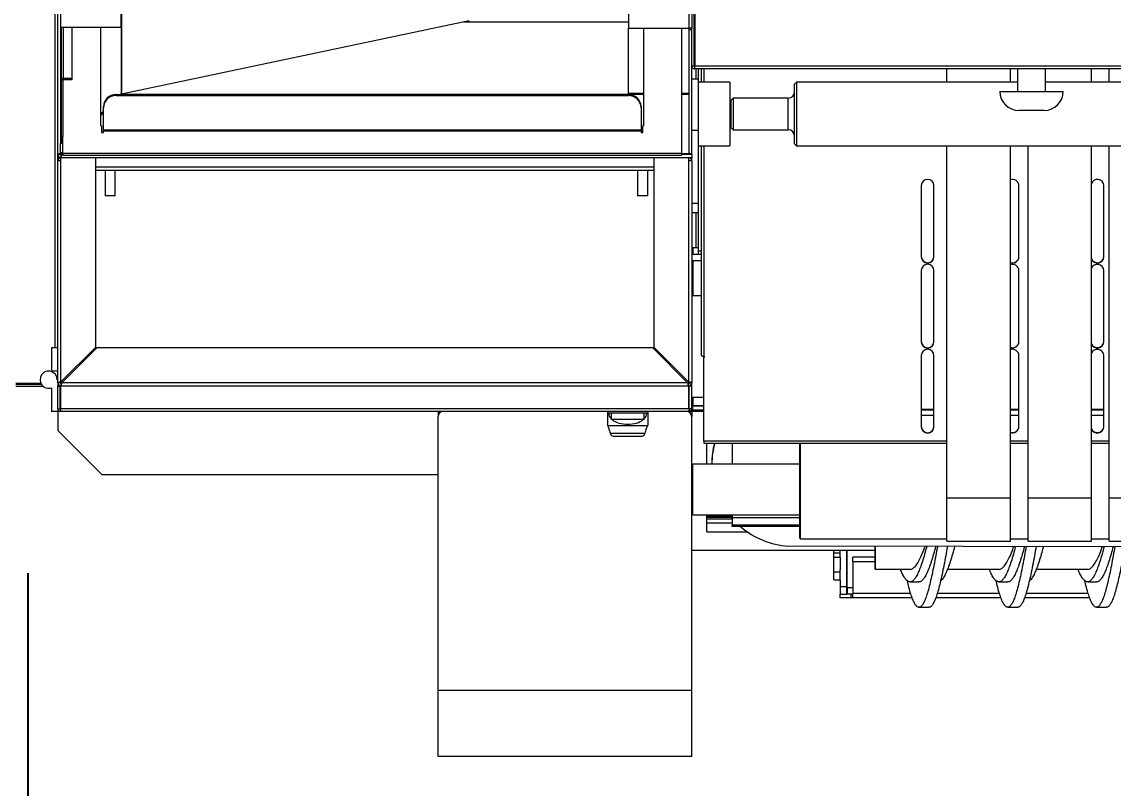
# Model space of a CAD drawing. Extents: x -2187 to 96136, y -11110 to 52208.
# Drawn here: x 39452 to 40312, y 24560 to 25164 of the extents above; entities that cross this region are included whole.
import ezdxf

# ---------------------------------------------------------------- set-up
doc = ezdxf.new("R2010")
doc.units = 0
doc.header["$LTSCALE"] = 1000
doc.header["$MEASUREMENT"] = 0
doc.styles.get("Standard").update_dxf_attribs({"font": 'gbenor.shx', "bigfont": 'gbcbig.shx'})
doc.dimstyles.new('ISO-25', dxfattribs={"dimscale": 70, "dimtxt": 2.5, "dimasz": 2.5, "dimexe": 1.25, "dimexo": 0.625, "dimtad": 1, "dimtxsty": 'Standard', "dimcen": 2.5, "dimadec": 0, "dimazin": 0, "dimtfac": 1, "dimtmove": 0, "dimatfit": 3, "dimfxl": 0, "dimarcsym": 0})

# ---------------------------------------------------------------- blocks, each defined once
blk = doc.blocks.new('*D135')
at = {"color": 0, "lineweight": -2}
for p, q in [((39456.18, 24729.07), (39456.18, 24007.23)), ((43956.18, 24729.07), (43956.18, 24007.23)), ((43781.18, 24094.73), (39631.18, 24094.73))]:
    blk.add_line(p, q, dxfattribs=at)
at = {"color": 0}
for points in [[(39631.18, 24123.9), (39631.18, 24065.56), (39456.18, 24094.73)], [(43781.18, 24123.9), (43781.18, 24065.56), (43956.18, 24094.73)]]:
    blk.add_solid(points, dxfattribs=at)
at = {"layer": 'Defpoints', "color": 0}
for p in [(39456.18, 24772.82), (43956.18, 24772.82), (39456.18, 24094.73)]:
    blk.add_point(p, dxfattribs=at)
at = {"color": 0, "insert": (41721.76, 24225.98), "char_height": 175, "attachment_point": 5}
blk.add_mtext('4500', dxfattribs=at)

msp = doc.modelspace()

# ---------------------------------------------------------------- linework, layer by layer
at = {"color": 7, "linetype": 'Continuous', "lineweight": 15}
for p, q in [((39479.896, 25059.04), (39479.896, 25914.04)), ((39529.896, 25159.54), (39529.896, 25865.833)), ((39929.896, 25866.04), (39929.896, 25158.54)), ((39977.696, 25866.04), (39977.696, 25158.54)), ((39979.896, 25866.04), (39979.896, 25158.54)), ((39530.201, 25473.203), (39530.201, 25106.54)), ((39981.896, 25129.04), (39981.896, 25184.04)), ((39982.25, 25184.04), (39982.25, 25129.04)), ((39804.4, 25164.54), (39530.201, 25106.54)), ((39799.97, 25163.603), (39929.896, 25163.603)), ((39482.896, 25159.54), (39529.896, 25159.54)), ((39482.896, 25067.58), (39482.896, 25159.54)), ((39490.896, 25159.54), (39490.896, 25118.863)), ((39513.896, 25081.629), (39513.896, 25159.54)), ((39529.896, 25159.54), (39529.896, 25107.247)), ((39929.896, 25158.54), (39977.696, 25158.54)), ((39929.896, 25107.04), (39929.896, 25158.54)), ((39941.896, 25158.54), (39941.896, 25081.629)), ((39971.896, 25158.54), (39971.896, 25059.722)), ((39979.896, 25158.54), (39977.696, 25158.54)), ((39977.896, 25158.54), (39977.896, 25157.54)), ((39977.896, 25059.54), (39977.896, 25157.54)), ((39977.896, 25157.54), (39979.896, 25157.54)), ((39979.896, 25157.54), (39979.896, 25158.54)), ((39979.896, 25059.54), (39979.896, 25157.54)), ((39979.896, 25129.04), (39981.896, 25129.04)), ((39982.25, 25129.04), (43423.543, 25129.04)), ((43423.396, 25126.54), (39982.396, 25126.54)), ((39984.896, 25126.54), (39984.896, 25118.494)), ((39987.434, 25126.54), (39987.434, 25115.994)), ((40181.189, 25115.994), (40181.189, 25126.54)), ((40231.189, 25115.994), (40231.189, 25126.54)), ((40236.896, 25126.54), (40236.896, 25108.814)), ((40258.896, 25108.814), (40258.896, 25126.54)), ((40295.189, 25115.994), (40295.189, 25126.54)), ((40309.189, 25115.994), (40309.189, 25126.54)), ((39483.896, 25117.986), (39482.896, 25117.986)), ((39483.896, 25117.986), (39483.896, 25073.188)), ((39490.896, 25118.863), (39484.096, 25118.863)), ((39484.096, 25117.899), (39484.096, 25118.863)), ((39490.896, 25117.899), (39484.096, 25117.899)), ((39490.896, 25118.863), (39490.896, 25117.899)), ((39984.896, 25118.494), (39979.896, 25118.494)), ((39984.896, 25118.494), (39984.896, 25078.214)), ((40009.896, 25115.994), (39984.896, 25115.994)), ((40009.896, 25115.994), (40009.896, 25115.072)), ((40009.896, 25115.072), (40009.896, 25065.994)), ((40062.496, 25115.994), (40060.996, 25114.494)), ((40060.996, 25067.494), (40060.996, 25114.494)), ((40236.896, 25115.994), (40062.496, 25115.994)), ((40062.496, 25115.994), (40062.496, 25065.994)), ((40222.896, 25108.814), (40272.896, 25108.814)), ((43146.896, 25115.994), (40258.896, 25115.994)), ((39525.896, 25106.364), (39525.896, 25105.527)), ((39525.896, 25106.364), (39929.896, 25106.364)), ((39525.896, 25105.527), (39929.896, 25105.527)), ((39529.013, 25106.364), (39529.896, 25107.247)), ((39529.896, 25106.54), (39529.896, 25107.247)), ((39530.603, 25106.54), (39529.896, 25106.54)), ((39530.603, 25106.54), (39530.427, 25106.364)), ((39530.603, 25106.54), (39941.896, 25106.54)), ((39941.896, 25107.04), (39929.896, 25107.04)), ((39929.896, 25107.04), (39929.896, 25106.54)), ((39929.896, 25105.527), (39929.896, 25106.364)), ((39977.696, 25107.04), (39971.896, 25107.04)), ((39971.896, 25106.54), (39977.896, 25106.54)), ((39977.696, 25107.04), (39977.896, 25107.04)), ((40010.996, 25101.994), (40009.896, 25101.994)), ((40012.496, 25103.494), (40010.996, 25101.994)), ((40010.996, 25079.994), (40010.996, 25101.994)), ((40055.996, 25103.494), (40012.496, 25103.494)), ((40012.496, 25103.494), (40012.496, 25078.494)), ((39513.896, 25091.247), (39515.896, 25093.247)), ((39515.896, 25091.833), (39513.896, 25089.833)), ((39515.896, 25095.924), (39515.896, 25096.761)), ((39515.896, 25078.11), (39515.896, 25095.924)), ((39939.896, 25096.761), (39939.896, 25095.924)), ((39939.896, 25095.924), (39939.896, 25078.11)), ((40257.896, 25093.814), (40237.896, 25093.814)), ((39514.396, 25081.629), (39513.896, 25081.629)), ((39514.396, 25081.629), (39514.396, 25076.415)), ((39514.396, 25076.415), (39515.896, 25076.415)), ((39939.896, 25078.11), (39515.896, 25078.11)), ((39515.896, 25078.11), (39515.896, 25077.73)), ((39515.896, 25076.415), (39515.896, 25077.73)), ((39515.896, 25077.73), (39939.896, 25077.73)), ((39939.896, 25077.73), (39939.896, 25078.11)), ((39939.896, 25077.73), (39939.896, 25076.415)), ((39939.896, 25076.415), (39941.396, 25076.415)), ((39941.396, 25076.415), (39941.396, 25081.629)), ((39941.896, 25081.629), (39941.396, 25081.629)), ((39979.896, 25078.214), (39984.896, 25078.214)), ((39984.896, 25078.214), (39984.896, 25020.651)), ((40009.896, 25079.994), (40010.996, 25079.994)), ((40010.996, 25079.994), (40012.496, 25078.494)), ((40012.496, 25078.494), (40055.996, 25078.494)), ((39481.896, 25067.737), (39481.896, 25060.745)), ((39483.896, 25059.722), (39483.896, 25073.188)), ((39984.896, 25065.994), (40009.896, 25065.994)), ((39987.434, 25065.994), (39987.434, 24900.478)), ((40060.996, 25067.494), (40062.496, 25065.994)), ((40062.496, 25065.994), (43349.496, 25065.994)), ((40181.189, 24788.058), (40181.189, 25065.994)), ((40231.189, 24788.058), (40231.189, 25065.994)), ((40245.189, 24788.058), (40245.189, 25065.994)), ((40295.189, 24788.058), (40295.189, 25065.994)), ((40309.189, 24788.058), (40309.189, 25065.994)), ((39481.896, 25059.04), (39479.896, 25059.04)), ((39479.896, 25054.04), (39479.896, 25059.04)), ((39481.896, 25060.745), (39483.896, 25060.745)), ((39482.571, 25059.922), (39482.396, 25059.747)), ((39482.396, 25058.54), (39482.396, 25056.54)), ((39482.396, 25054.04), (39482.396, 25056.54)), ((39509.896, 25056.54), (39482.396, 25056.54)), ((39483.103, 25059.04), (39483.603, 25059.54)), ((39483.657, 25059.594), (39483.603, 25059.54)), ((39483.896, 25059.54), (39483.603, 25059.54)), ((39971.896, 25059.722), (39483.896, 25059.722)), ((39483.896, 25059.722), (39483.896, 25058.276)), ((39971.896, 25058.276), (39483.896, 25058.276)), ((39509.896, 24907.247), (39509.896, 25056.54)), ((39949.896, 25056.54), (39509.896, 25056.54)), ((39977.396, 25056.54), (39949.896, 25056.54)), ((39949.896, 25056.54), (39949.896, 24907.247)), ((39971.896, 25059.722), (39971.896, 25058.276)), ((39979.896, 25059.54), (39971.896, 25059.54)), ((39977.396, 25056.54), (39977.396, 25054.04)), ((39979.896, 25056.54), (39977.396, 25056.54)), ((39979.896, 25059.04), (39979.896, 25059.54)), ((39979.896, 25059.04), (39979.896, 25056.54)), ((39979.896, 25054.04), (39979.896, 25056.54)), ((39479.896, 24879.04), (39479.896, 25054.04)), ((39482.396, 25054.04), (39479.896, 25054.04)), ((39482.396, 24879.747), (39482.396, 25054.04)), ((39977.396, 25054.04), (39977.396, 24879.747)), ((39979.896, 25054.04), (39977.396, 25054.04)), ((39979.896, 25054.04), (39979.896, 24879.04)), ((39949.896, 25046.54), (39509.896, 25046.54)), ((39517.146, 25046.54), (39517.146, 25026.54)), ((39525.146, 25026.54), (39525.146, 25046.54)), ((39937.146, 25046.54), (39937.146, 25026.54)), ((39945.146, 25026.54), (39945.146, 25046.54)), ((40160.934, 25034.503), (40160.934, 24978.369)), ((40170.934, 24978.369), (40170.934, 25034.503)), ((40237.934, 24978.369), (40237.934, 25034.503)), ((40304.934, 24978.369), (40304.934, 25034.503)), ((39525.146, 25026.54), (39517.146, 25026.54)), ((39945.146, 25026.54), (39937.146, 25026.54)), ((39979.896, 25020.651), (39984.896, 25020.651)), ((39984.896, 25020.651), (39984.896, 25013.425)), ((39979.896, 25013.425), (39984.896, 25013.425)), ((39984.896, 25013.425), (39984.896, 24983.04)), ((39983.196, 24985.54), (39979.896, 24985.54)), ((39979.896, 24980.54), (39987.434, 24980.54)), ((39980.896, 24985.54), (39980.896, 24980.54)), ((39984.896, 24985.54), (39983.196, 24985.54)), ((39984.896, 24983.04), (39984.896, 24980.54)), ((39979.896, 24975.54), (39987.434, 24975.54)), ((39980.896, 24975.54), (39980.896, 24947.54)), ((40160.934, 24967.536), (40160.934, 24911.402)), ((40170.934, 24911.402), (40170.934, 24967.536)), ((40237.934, 24911.402), (40237.934, 24967.536)), ((40304.934, 24911.402), (40304.934, 24967.536)), ((39987.434, 24947.54), (39979.896, 24947.54)), ((39474.896, 24906.54), (39474.896, 24888.54)), ((39479.896, 24906.54), (39474.896, 24906.54)), ((39509.896, 24907.247), (39482.396, 24879.747)), ((39483.103, 24879.04), (39510.603, 24906.54)), ((39949.189, 24906.54), (39510.603, 24906.54)), ((39949.189, 24906.54), (39976.689, 24879.04)), ((39977.396, 24879.747), (39949.896, 24907.247)), ((39990.084, 24900.148), (39989.334, 24900.148)), ((39989.434, 24899.669), (39989.434, 24899.409)), ((39990.084, 24899.669), (39989.434, 24899.669)), ((39989.434, 24899.409), (39990.084, 24899.409)), ((39989.434, 24833.011), (39989.434, 24899.409)), ((39990.084, 24899.409), (39990.084, 24900.148)), ((40160.934, 24900.569), (40160.934, 24844.435)), ((40170.934, 24844.435), (40170.934, 24900.569)), ((40237.934, 24844.435), (40237.934, 24900.569)), ((40304.934, 24844.435), (40304.934, 24900.569)), ((39474.896, 24888.54), (39474.896, 24887.904)), ((39474.896, 24888.54), (39479.896, 24888.54)), ((39466.6, 24878.54), (39446.896, 24878.54)), ((39446.896, 24878.04), (39466.875, 24878.04)), ((39446.896, 24876.54), (39468.112, 24876.54)), ((39479.896, 24881.54), (39479.396, 24881.54)), ((39479.896, 24879.04), (39479.896, 24876.54)), ((39481.896, 24879.04), (39479.896, 24879.04)), ((39479.896, 24858.64), (39479.896, 24876.54)), ((39479.896, 24876.54), (39481.896, 24876.54)), ((39481.896, 24858.64), (39481.896, 24876.54)), ((39977.543, 24876.54), (39482.25, 24876.54)), ((39482.25, 24858.64), (39482.25, 24876.54)), ((39482.396, 24878.54), (39482.396, 24876.54)), ((39976.689, 24879.04), (39483.103, 24879.04)), ((39977.396, 24878.54), (39977.396, 24876.54)), ((39977.543, 24858.64), (39977.543, 24876.54)), ((39977.896, 24879.04), (39979.896, 24879.04)), ((39977.896, 24858.64), (39977.896, 24876.54)), ((39979.896, 24876.54), (39977.896, 24876.54)), ((39979.896, 24876.54), (39979.896, 24879.04)), ((39979.896, 24858.64), (39979.896, 24876.54)), ((39474.896, 24875.176), (39474.896, 24856.54)), ((39989.434, 24867.54), (39979.896, 24867.54)), ((39980.896, 24867.54), (39980.896, 24861.04)), ((39479.896, 24858.64), (39479.896, 24856.54)), ((39479.896, 24858.64), (39481.896, 24858.64)), ((39481.996, 24858.54), (39481.996, 24856.54)), ((39977.543, 24858.64), (39482.25, 24858.64)), ((39977.796, 24858.54), (39977.796, 24856.54)), ((39979.896, 24858.64), (39977.896, 24858.64)), ((39979.896, 24858.64), (39979.896, 24856.54)), ((39980.896, 24861.04), (39980.896, 24860.54)), ((39980.896, 24857.54), (39980.896, 24860.54)), ((39989.434, 24860.54), (39980.896, 24860.54)), ((39479.896, 24856.54), (39474.896, 24856.54)), ((39479.896, 24856.54), (39479.896, 24841.54)), ((39481.996, 24856.54), (39479.896, 24856.54)), ((39977.796, 24856.54), (39481.996, 24856.54)), ((39779.896, 24856.54), (39779.896, 24852.54)), ((39779.896, 24636.54), (39779.896, 24852.54)), ((39913.396, 24856.54), (39913.396, 24855.04)), ((39945.396, 24855.04), (39913.396, 24855.04)), ((39913.396, 24855.04), (39913.396, 24845.656)), ((39916.396, 24855.04), (39916.396, 24850.04)), ((39942.396, 24850.04), (39916.396, 24850.04)), ((39942.396, 24850.04), (39942.396, 24855.04)), ((39945.396, 24856.54), (39945.396, 24855.04)), ((39945.396, 24855.04), (39945.396, 24845.656)), ((39979.896, 24856.54), (39977.796, 24856.54)), ((39989.434, 24856.54), (39979.896, 24856.54)), ((39979.896, 24856.54), (39979.896, 24852.54)), ((39979.896, 24636.54), (39979.896, 24852.54)), ((39989.434, 24857.54), (39980.896, 24857.54)), ((40170.934, 24857.54), (40160.934, 24857.54)), ((40237.934, 24857.54), (40231.189, 24857.54)), ((40304.934, 24857.54), (40295.189, 24857.54)), ((39514.896, 24806.54), (39479.896, 24841.54)), ((39913.633, 24845.54), (39913.596, 24845.54)), ((39913.633, 24845.54), (39945.159, 24845.54)), ((39945.196, 24845.54), (39945.159, 24845.54)), ((39915.675, 24839.364), (39943.118, 24839.364)), ((39918.707, 24836.941), (39940.086, 24836.941)), ((39989.434, 24833.011), (39989.434, 24831.441)), ((39989.434, 24831.441), (40181.189, 24831.441)), ((39991.896, 24815.04), (39991.896, 24831.441)), ((40011.896, 24831.441), (40011.896, 24815.04)), ((40065.196, 24777.441), (40065.196, 24831.441)), ((40065.696, 24777.213), (40065.696, 24831.441)), ((40231.189, 24831.441), (40245.189, 24831.441)), ((40295.189, 24831.441), (40309.189, 24831.441)), ((39980.196, 24807.54), (39979.896, 24807.54)), ((39980.696, 24815.04), (39980.196, 24814.54)), ((39980.196, 24786.126), (39980.196, 24814.54)), ((40065.196, 24815.04), (39980.696, 24815.04)), ((39980.696, 24785.898), (39980.696, 24815.04)), ((39995.749, 24815.341), (39995.749, 24815.04)), ((39779.896, 24806.54), (39514.896, 24806.54)), ((39979.896, 24782.54), (39980.196, 24782.54)), ((39980.196, 24775.54), (39980.196, 24786.126)), ((39980.696, 24775.04), (39980.696, 24785.898)), ((40231.189, 24788.058), (40181.189, 24788.058)), ((40181.189, 24754.177), (40181.189, 24788.058)), ((40231.189, 24754.177), (40231.189, 24788.058)), ((40295.189, 24788.058), (40245.189, 24788.058)), ((40245.189, 24754.177), (40245.189, 24788.058)), ((40295.189, 24754.177), (40295.189, 24788.058)), ((40359.189, 24788.058), (40309.189, 24788.058)), ((40309.189, 24754.177), (40309.189, 24788.058)), ((39980.196, 24775.54), (39980.696, 24775.04)), ((39980.696, 24775.04), (40065.196, 24775.04)), ((39991.896, 24774.017), (39991.896, 24775.04)), ((39991.896, 24773.114), (39991.896, 24774.017)), ((39991.896, 24771.806), (39991.896, 24773.114)), ((40011.896, 24775.04), (40011.896, 24772.687)), ((40011.896, 24772.687), (40011.896, 24766.75)), ((40065.196, 24756.54), (40065.196, 24777.441)), ((40065.696, 24756.04), (40065.696, 24777.213)), ((39991.896, 24768.643), (39991.896, 24771.806)), ((39991.896, 24761.513), (39991.896, 24768.643)), ((40065.196, 24766.75), (40011.896, 24766.75)), ((40011.896, 24765.69), (40011.896, 24766.75)), ((40065.196, 24765.69), (40011.896, 24765.69)), ((39991.896, 24761.513), (40023.839, 24761.513)), ((40065.196, 24756.54), (40065.696, 24756.04)), ((40065.696, 24756.04), (40181.189, 24756.04)), ((40231.189, 24756.04), (40245.189, 24756.04)), ((40295.189, 24756.04), (40309.189, 24756.04)), ((39979.896, 24747.04), (40124.196, 24747.04)), ((41628.333, 24747.604), (40056.21, 24750.278)), ((40091.896, 24744.948), (40091.896, 24747.04)), ((40096.896, 24744.948), (40096.896, 24747.04)), ((40101.896, 24747.04), (40101.896, 24718.435)), ((40124.196, 24750.162), (40124.196, 24732.54)), ((40124.696, 24750.162), (40124.696, 24732.04)), ((40181.189, 24754.177), (40231.189, 24754.177)), ((40245.189, 24754.177), (40295.189, 24754.177)), ((40309.189, 24754.177), (40359.189, 24754.177)), ((40091.896, 24744.948), (40096.896, 24744.948)), ((40091.896, 24741.604), (40091.896, 24744.948)), ((40091.896, 24741.604), (40096.896, 24741.604)), ((40091.896, 24730.061), (40091.896, 24741.604)), ((40096.896, 24741.604), (40096.896, 24744.948)), ((40096.896, 24741.604), (40096.896, 24731.512)), ((40124.196, 24741.543), (40106.896, 24741.543)), ((40106.896, 24738.043), (40106.896, 24741.543)), ((40106.896, 24738.043), (40106.896, 24713.043)), ((40091.896, 24730.061), (40096.896, 24730.061)), ((40091.896, 24723.889), (40091.896, 24730.061)), ((40096.896, 24730.061), (40096.896, 24731.512)), ((40096.896, 24723.889), (40096.896, 24730.061)), ((40124.196, 24732.54), (40124.696, 24732.04)), ((40124.696, 24732.04), (40152.064, 24732.04)), ((40181.577, 24732.04), (40222.064, 24732.04)), ((40251.577, 24732.04), (40292.064, 24732.04)), ((40091.896, 24723.889), (40096.896, 24723.889)), ((40096.896, 24723.889), (40096.896, 24718.435)), ((40152.064, 24722.116), (40159.121, 24722.116)), ((40222.064, 24722.116), (40229.121, 24722.116)), ((40292.064, 24722.116), (40299.121, 24722.116)), ((40096.896, 24718.435), (40101.896, 24718.435)), ((40096.896, 24718.435), (40096.896, 24712.54)), ((40096.896, 24709.543), (40096.896, 24712.54)), ((40096.896, 24712.54), (40101.896, 24712.54)), ((40101.896, 24718.435), (40101.896, 24712.54)), ((40101.896, 24712.563), (40102.226, 24712.543)), ((40105.396, 24712.543), (40101.896, 24712.543)), ((40106.896, 24717.54), (40102.396, 24717.54)), ((40105.396, 24712.543), (40105.396, 24709.543)), ((40106.896, 24712.543), (40105.396, 24712.543)), ((40106.896, 24712.54), (40105.396, 24712.54)), ((40106.896, 24709.543), (40106.896, 24713.043)), ((40105.396, 24709.543), (40096.896, 24709.543)), ((40106.896, 24709.543), (40105.396, 24709.543)), ((40153.774, 24709.543), (40106.896, 24709.543)), ((40223.774, 24709.543), (40172.342, 24709.543)), ((40293.774, 24709.543), (40242.342, 24709.543)), ((40159.121, 24702.116), (40167.006, 24702.116)), ((40229.121, 24702.116), (40237.006, 24702.116)), ((40299.121, 24702.116), (40307.006, 24702.116)), ((39979.896, 24636.54), (39779.896, 24636.54)), ((39779.896, 24584.54), (39779.896, 24636.54)), ((39979.896, 24584.54), (39979.896, 24636.54)), ((39979.896, 24584.54), (39779.896, 24584.54))]:
    msp.add_line(p, q, dxfattribs=at)
at = {"color": 8, "linetype": 'Continuous', "lineweight": 15}
for p, q in [((39482.396, 25067.58), (39482.396, 25913.333)), ((39477.896, 24906.54), (39477.896, 25894.54)), ((39484.096, 25159.54), (39484.096, 25118.863)), ((39977.696, 25158.54), (39977.696, 25107.04)), ((39983.196, 25126.54), (39983.196, 25118.494)), ((39989.334, 25126.54), (39989.334, 25115.994)), ((40055.996, 25078.494), (40055.996, 25103.494)), ((39989.334, 25065.994), (39989.334, 24900.148)), ((39482.396, 25059.747), (39482.396, 25060.022)), ((39483.896, 25059.04), (39483.103, 25059.04)), ((39979.896, 25059.04), (39971.896, 25059.04)), ((39949.896, 25048.94), (39509.896, 25048.94)), ((39983.196, 25013.425), (39983.196, 24985.54)), ((39984.896, 24983.04), (39987.434, 24983.04)), ((39989.434, 24861.04), (39980.896, 24861.04)), ((39983.096, 24857.54), (39983.096, 24856.54)), ((40170.934, 24858.04), (40160.934, 24858.04)), ((40170.934, 24853.432), (40160.934, 24853.432)), ((40237.934, 24858.04), (40231.189, 24858.04)), ((40237.934, 24853.432), (40231.189, 24853.432)), ((40304.934, 24858.04), (40295.189, 24858.04)), ((40304.934, 24853.432), (40295.189, 24853.432)), ((40181.189, 24833.011), (39989.434, 24833.011)), ((40245.189, 24833.011), (40231.189, 24833.011)), ((40309.189, 24833.011), (40295.189, 24833.011)), ((39991.896, 24774.017), (40010.214, 24774.017)), ((39991.896, 24773.114), (40010.965, 24773.114)), ((40065.196, 24772.687), (40011.896, 24772.687)), ((39991.896, 24771.806), (40011.896, 24771.806)), ((39991.896, 24768.643), (40011.896, 24768.643)), ((40102.396, 24717.54), (40102.396, 24747.04)), ((40124.196, 24738.043), (40106.896, 24738.043)), ((40102.396, 24717.54), (40102.396, 24712.543)), ((40152.598, 24713.043), (40106.896, 24713.043)), ((40222.598, 24713.043), (40173.529, 24713.043)), ((40292.598, 24713.043), (40243.529, 24713.043))]:
    msp.add_line(p, q, dxfattribs=at)
at = {"color": 7, "linetype": 'Continuous', "lineweight": 15, "flags": 128}
for points in [[(39484.096, 25117.899), (39484.057, 25117.897), (39484.02, 25117.892), (39483.985, 25117.883), (39483.955, 25117.871), (39483.93, 25117.856), (39483.911, 25117.84), (39483.9, 25117.822), (39483.896, 25117.803)], [(39481.896, 25060.745), (39481.944, 25060.51), (39482.087, 25060.284), (39482.318, 25060.075), (39482.628, 25059.893), (39483.007, 25059.743), (39483.44, 25059.632), (39483.896, 25059.564)], [(40009.395, 24775.04), (40010.16, 24774.084), (40011.896, 24772.04)]]:
    msp.add_lwpolyline(points, dxfattribs=at)
at = {"color": 7, "linetype": 'Continuous', "lineweight": 15}
for centre, radius, start, end in [((39484.066, 25114.795), 4.068, 89.567171, 106.704834), ((40055.996, 25108.494), 5, 270, 0), ((40237.896, 25108.814), 15, 180, 270), ((40257.896, 25108.814), 15, 270, 0), ((39525.702, 25096.558), 9.808, 88.863289, 178.816288), ((39525.702, 25095.721), 9.808, 88.863289, 178.816288), ((39930.091, 25096.558), 9.808, 1.183712, 91.136711), ((39930.091, 25095.721), 9.808, 1.183712, 91.136711), ((40055.996, 25073.494), 5, 0, 90), ((39482.396, 25059.04), 2.5, 180, 270), ((39482.396, 25054.04), 2.5, 90, 180), ((39482.396, 25059.04), 0.5, 180, 270), ((39977.396, 25054.04), 2.5, 0, 90), ((39482.396, 25054.04), 0.5, 90, 180), ((39977.396, 25054.04), 0.5, 0, 90), ((40165.934, 25034.445), 5, 0.668432, 179.331568), ((40232.939, 25034.438), 4.995, 0.740265, 110.509165), ((40299.927, 25034.435), 5.007, 0.773374, 161.134015), ((40165.934, 24978.688), 5, 180.668432, 359.331568), ((40165.934, 24978.427), 5, 180.668432, 359.331568), ((40165.934, 24967.478), 5, 0.668432, 179.331568), ((40232.939, 24978.694), 4.995, 249.490835, 359.259735), ((40232.949, 24978.419), 4.985, 249.32244, 359.428131), ((40232.939, 24967.472), 4.995, 0.740265, 110.509165), ((40299.927, 24978.697), 5.007, 198.865985, 359.226626), ((40299.927, 24978.437), 5.007, 198.865985, 359.226626), ((40299.927, 24967.469), 5.007, 0.773374, 161.134015), ((40165.934, 24911.721), 5, 180.668432, 359.331568), ((40165.934, 24911.46), 5, 180.668432, 359.331568), ((40232.939, 24911.727), 4.995, 249.490835, 359.259735), ((40232.949, 24911.452), 4.985, 249.32244, 359.428131), ((40299.927, 24911.73), 5.007, 198.865985, 359.226626), ((40299.927, 24911.47), 5.007, 198.865985, 359.226626), ((40165.934, 24900.511), 5, 0.668432, 179.331568), ((40232.939, 24900.505), 4.995, 0.740265, 110.509165), ((40299.927, 24900.502), 5.007, 0.773374, 161.134015), ((39988.874, 24903.13), 3.018, 241.518387, 278.779461), ((39472.646, 24881.54), 6.75, 0, 289.471221), ((39482.396, 24879.04), 2.5, 180, 270), ((39482.396, 24879.04), 0.5, 180, 270), ((39977.396, 24879.04), 2.5, 270, 0), ((39977.396, 24879.04), 0.5, 270, 0), ((39783.896, 24852.54), 4, 90, 180), ((39975.896, 24852.54), 4, 0, 90), ((40165.934, 24844.754), 5, 180.668432, 359.331568), ((40165.934, 24844.493), 5, 180.668432, 359.331568), ((40232.939, 24844.76), 4.995, 249.490835, 359.259735), ((40232.949, 24844.485), 4.985, 249.32244, 359.428131), ((40299.927, 24844.763), 5.007, 198.865985, 359.226626), ((40299.927, 24844.503), 5.007, 198.865985, 359.226626), ((40059.548, 24815.339), 63.798, 165.380376, 179.997846), ((40059.551, 24814.503), 63.802, 164.6045, 179.517666), ((40060.709, 24815.476), 65.353, 229.622654, 266.053019), ((40102.396, 24718.04), 0.5, 180, 270)]:
    msp.add_arc(centre, radius, start, end, dxfattribs=at)
for centre, major_axis, start_param, end_param in [((39929.396, 24855.04), (-15, 0), 0, 0.5223148), ((39929.396, 24855.04), (-15, 0), 0.6154797, 2.5261129), ((39929.396, 24855.04), (15, 0), -0.5223148, 0), ((39913.596, 24845.656), (-0.2, 0), 0, 1.5707963), ((39945.196, 24845.656), (0.2, 0), 4.712389, 6.2831853)]:
    msp.add_ellipse(centre, major_axis=major_axis, ratio=0.5773503, start_param=start_param, end_param=end_param, dxfattribs=at)
for points in [[(39979.896, 25129.04), (39979.934, 25128.713), (39980.009, 25128.057), (39980.587, 25127.231), (39981.413, 25126.653), (39982.069, 25126.578), (39982.396, 25126.54)], [(39981.896, 25129.04), (39981.904, 25128.975), (39981.919, 25128.844), (39982.034, 25128.678), (39982.2, 25128.563), (39982.331, 25128.548), (39982.396, 25128.54)], [(39982.396, 25126.54), (39982.384, 25126.578), (39982.36, 25126.653), (39982.323, 25127.231), (39982.286, 25128.057), (39982.262, 25128.713), (39982.25, 25129.04)], [(39482.396, 25059.747), (39482.331, 25059.688), (39482.2, 25059.57), (39482.034, 25059.394), (39481.919, 25059.217), (39481.904, 25059.099), (39481.896, 25059.04)], [(39482.396, 25058.54), (39482.455, 25058.548), (39482.573, 25058.563), (39482.75, 25058.678), (39482.927, 25058.844), (39483.044, 25058.975), (39483.103, 25059.04)], [(39482.396, 24879.747), (39482.331, 24879.688), (39482.2, 24879.57), (39482.034, 24879.394), (39481.919, 24879.217), (39481.904, 24879.099), (39481.896, 24879.04)], [(39482.396, 24878.54), (39482.455, 24878.548), (39482.573, 24878.563), (39482.75, 24878.678), (39482.927, 24878.844), (39483.044, 24878.975), (39483.103, 24879.04)], [(39976.689, 24879.04), (39976.748, 24878.975), (39976.866, 24878.844), (39977.043, 24878.678), (39977.219, 24878.563), (39977.337, 24878.548), (39977.396, 24878.54)], [(39977.896, 24879.04), (39977.889, 24879.099), (39977.874, 24879.217), (39977.758, 24879.394), (39977.593, 24879.57), (39977.462, 24879.688), (39977.396, 24879.747)], [(39479.896, 24858.64), (39479.928, 24858.365), (39479.991, 24857.815), (39480.477, 24857.12), (39481.171, 24856.635), (39481.721, 24856.572), (39481.996, 24856.54)], [(39481.896, 24858.64), (39481.898, 24858.627), (39481.901, 24858.601), (39481.924, 24858.568), (39481.957, 24858.545), (39481.983, 24858.542), (39481.996, 24858.54)], [(39481.996, 24856.54), (39482.017, 24856.572), (39482.06, 24856.635), (39482.123, 24857.12), (39482.186, 24857.815), (39482.229, 24858.365), (39482.25, 24858.64)], [(39481.996, 24858.54), (39482.017, 24858.542), (39482.06, 24858.545), (39482.123, 24858.568), (39482.186, 24858.601), (39482.229, 24858.627), (39482.25, 24858.64)], [(39977.543, 24858.64), (39977.564, 24858.365), (39977.606, 24857.815), (39977.669, 24857.12), (39977.733, 24856.635), (39977.775, 24856.572), (39977.796, 24856.54)], [(39977.543, 24858.64), (39977.564, 24858.627), (39977.606, 24858.601), (39977.669, 24858.568), (39977.733, 24858.545), (39977.775, 24858.542), (39977.796, 24858.54)], [(39977.796, 24856.54), (39978.071, 24856.572), (39978.622, 24856.635), (39979.316, 24857.12), (39979.802, 24857.815), (39979.865, 24858.365), (39979.896, 24858.64)], [(39977.796, 24858.54), (39977.809, 24858.542), (39977.836, 24858.545), (39977.869, 24858.568), (39977.892, 24858.601), (39977.895, 24858.627), (39977.896, 24858.64)]]:
    msp.add_open_spline(points, degree=3, dxfattribs=at)
for points, knots in [([(39482.396, 25059.747), (39482.111, 25059.696), (39481.539, 25059.593), (39480.781, 25059.439), (39480.215, 25059.284), (39479.933, 25059.151), (39479.906, 25059.07), (39479.896, 25059.04)], [0, 0, 0, 0, 0.2181749, 0.4363498, 0.6545151, 0.8726803, 1, 1, 1, 1]), ([(39482.396, 25056.54), (39482.448, 25056.569), (39482.551, 25056.626), (39482.705, 25057.071), (39482.859, 25057.723), (39482.992, 25058.423), (39483.073, 25058.874), (39483.103, 25059.04)], [0, 0, 0, 0, 0.2181749, 0.4363498, 0.6545151, 0.8726803, 1, 1, 1, 1]), ([(39482.396, 24879.747), (39482.111, 24879.696), (39481.539, 24879.593), (39480.781, 24879.439), (39480.215, 24879.284), (39479.933, 24879.151), (39479.906, 24879.07), (39479.896, 24879.04)], [0, 0, 0, 0, 0.2181749, 0.4363498, 0.6545151, 0.8726803, 1, 1, 1, 1]), ([(39482.396, 24876.54), (39482.448, 24876.569), (39482.551, 24876.626), (39482.705, 24877.071), (39482.859, 24877.723), (39482.992, 24878.423), (39483.073, 24878.874), (39483.103, 24879.04)], [0, 0, 0, 0, 0.2181749, 0.4363498, 0.6545151, 0.8726803, 1, 1, 1, 1]), ([(39976.689, 24879.04), (39976.741, 24878.755), (39976.843, 24878.183), (39976.998, 24877.425), (39977.152, 24876.859), (39977.285, 24876.577), (39977.366, 24876.55), (39977.396, 24876.54)], [0, 0, 0, 0, 0.2181749, 0.4363498, 0.6545151, 0.8726803, 1, 1, 1, 1]), ([(39979.896, 24879.04), (39979.868, 24879.092), (39979.811, 24879.194), (39979.366, 24879.349), (39978.713, 24879.503), (39978.013, 24879.636), (39977.562, 24879.717), (39977.396, 24879.747)], [0, 0, 0, 0, 0.2181749, 0.4363498, 0.6545151, 0.8726803, 1, 1, 1, 1]), ([(39913.633, 24845.54), (39913.763, 24845.144), (39914.025, 24844.338), (39914.772, 24842.374), (39915.321, 24840.542), (39915.675, 24839.364)], [0, 0, 0, 0, 0.2570305, 0.5222537, 1, 1, 1, 1]), ([(39943.118, 24839.364), (39943.305, 24840.029), (39943.685, 24841.379), (39944.489, 24843.591), (39944.901, 24844.788), (39945.159, 24845.54)], [0, 0, 0, 0, 0.2655345, 0.5386687, 1, 1, 1, 1]), ([(39915.675, 24839.364), (39915.801, 24838.988), (39916.052, 24838.238), (39916.79, 24837.412), (39917.694, 24836.994), (39918.42, 24836.956), (39918.707, 24836.941)], [0, 0, 0, 0, 0.2354957, 0.4701003, 0.7910601, 1, 1, 1, 1]), ([(39940.086, 24836.941), (39940.574, 24836.984), (39941.442, 24837.061), (39942.423, 24837.788), (39942.914, 24838.643), (39943.081, 24839.236), (39943.118, 24839.364)], [0, 0, 0, 0, 0.3593504, 0.639725, 0.9220511, 1, 1, 1, 1]), ([(40165.252, 24750.093), (40164.685, 24748.01), (40163.535, 24743.786), (40161.8, 24738.095), (40160.049, 24733.033), (40158.3, 24728.817), (40156.551, 24725.54), (40154.8, 24723.285), (40153.049, 24722.107), (40151.3, 24722.038), (40149.551, 24723.07), (40147.8, 24725.207), (40146.127, 24728.152), (40145.039, 24730.808), (40144.534, 24732.04)], [0, 0, 0, 0, 0.0821273, 0.1666194, 0.2511116, 0.3355607, 0.4200099, 0.504502, 0.5889942, 0.6734433, 0.7578925, 0.8423846, 0.9268768, 1, 1, 1, 1]), ([(40173.672, 24750.078), (40173.234, 24747.628), (40172.31, 24742.463), (40170.9, 24735.057), (40169.439, 24727.924), (40167.983, 24721.465), (40166.524, 24715.786), (40165.064, 24710.983), (40163.609, 24707.139), (40162.147, 24704.321), (40160.69, 24702.576), (40159.234, 24701.933), (40157.772, 24702.405), (40156.317, 24703.982), (40154.857, 24706.641), (40153.398, 24710.321), (40151.942, 24715.02), (40150.787, 24719.294), (40150.12, 24722.229), (40149.94, 24723.024)], [0, 0, 0, 0, 0.0554394, 0.1168725, 0.1783545, 0.2397742, 0.3012339, 0.3626937, 0.4241134, 0.4855954, 0.5470284, 0.6084615, 0.6699435, 0.7313632, 0.7928229, 0.8542827, 0.9157024, 0.9771844, 1, 1, 1, 1]), ([(40152.064, 24732.073), (40152.101, 24732.062), (40152.868, 24731.84), (40154.364, 24732.657), (40156.551, 24734.61), (40158.738, 24737.95), (40160.926, 24742.408), (40162.648, 24746.55), (40163.642, 24749.35), (40163.906, 24750.095)], [0, 0, 0, 0, 0.0094538, 0.194176, 0.3788919, 0.5636029, 0.7483101, 0.9330148, 1, 1, 1, 1]), ([(40172.306, 24750.081), (40171.74, 24748.002), (40170.591, 24743.782), (40168.857, 24738.095), (40167.106, 24733.032), (40165.357, 24728.819), (40163.608, 24725.531), (40161.857, 24723.317), (40160.36, 24722.18), (40159.448, 24722.233), (40159.119, 24722.252)], [0, 0, 0, 0, 0.1287834, 0.2615347, 0.394286, 0.5269697, 0.6596534, 0.7924047, 0.925156, 1, 1, 1, 1]), ([(40181.555, 24750.065), (40181.118, 24747.619), (40180.194, 24742.459), (40178.786, 24735.057), (40177.324, 24727.924), (40175.869, 24721.465), (40174.409, 24715.786), (40172.95, 24710.982), (40171.495, 24707.145), (40170.033, 24704.301), (40168.576, 24702.651), (40167.568, 24701.961), (40167.044, 24702.142), (40167.006, 24702.155)], [0, 0, 0, 0, 0.0902587, 0.19046, 0.2907411, 0.3909206, 0.4911654, 0.5914102, 0.6915897, 0.7918708, 0.8920721, 0.9922733, 1, 1, 1, 1]), ([(40187.241, 24750.055), (40186.678, 24747.986), (40185.532, 24743.774), (40183.8, 24738.095), (40182.049, 24733.036), (40180.3, 24728.805), (40178.551, 24725.587), (40177.184, 24723.654), (40176.4, 24723.183), (40176.2, 24723.063)], [0, 0, 0, 0, 0.1531658, 0.3117082, 0.4702505, 0.6287121, 0.7871737, 0.9457161, 1, 1, 1, 1]), ([(40235.219, 24749.974), (40234.663, 24747.932), (40233.524, 24743.748), (40231.8, 24738.096), (40230.049, 24733.033), (40228.3, 24728.817), (40226.551, 24725.54), (40224.8, 24723.285), (40223.049, 24722.107), (40221.3, 24722.038), (40219.551, 24723.07), (40217.8, 24725.207), (40216.127, 24728.152), (40215.039, 24730.808), (40214.534, 24732.04)], [0, 0, 0, 0, 0.0806635, 0.1652904, 0.2499174, 0.3345012, 0.419085, 0.5037119, 0.5883388, 0.6729226, 0.7575064, 0.8421333, 0.9267602, 1, 1, 1, 1]), ([(40243.651, 24749.959), (40243.219, 24747.55), (40242.302, 24742.425), (40240.9, 24735.058), (40239.439, 24727.924), (40237.983, 24721.465), (40236.524, 24715.786), (40235.064, 24710.983), (40233.609, 24707.139), (40232.147, 24704.321), (40230.69, 24702.576), (40229.234, 24701.933), (40227.772, 24702.405), (40226.317, 24703.982), (40224.857, 24706.641), (40223.398, 24710.321), (40221.942, 24715.02), (40220.787, 24719.294), (40220.12, 24722.229), (40219.94, 24723.024)], [0, 0, 0, 0, 0.0545825, 0.1160713, 0.1776091, 0.2390845, 0.3006, 0.3621155, 0.4235909, 0.4851287, 0.5466175, 0.6081063, 0.6696441, 0.7311195, 0.792635, 0.8541505, 0.9156259, 0.9771637, 1, 1, 1, 1]), ([(40222.064, 24732.073), (40222.101, 24732.062), (40222.868, 24731.84), (40224.364, 24732.657), (40226.551, 24734.61), (40228.738, 24737.949), (40230.926, 24742.409), (40232.634, 24746.514), (40233.613, 24749.271), (40233.863, 24749.976)], [0, 0, 0, 0, 0.009488, 0.19488, 0.3802657, 0.5656464, 0.7510233, 0.9363977, 1, 1, 1, 1]), ([(40242.273, 24749.962), (40241.718, 24747.924), (40240.58, 24743.744), (40238.857, 24738.096), (40237.106, 24733.032), (40235.357, 24728.819), (40233.608, 24725.531), (40231.857, 24723.317), (40230.36, 24722.18), (40229.448, 24722.233), (40229.119, 24722.252)], [0, 0, 0, 0, 0.1265986, 0.2596828, 0.392767, 0.5257835, 0.6587999, 0.7918841, 0.9249683, 1, 1, 1, 1]), ([(40251.534, 24749.946), (40251.103, 24747.541), (40250.187, 24742.421), (40248.786, 24735.058), (40247.324, 24727.924), (40245.869, 24721.465), (40244.409, 24715.786), (40242.95, 24710.982), (40241.495, 24707.145), (40240.033, 24704.301), (40238.576, 24702.651), (40237.568, 24701.961), (40237.044, 24702.142), (40237.006, 24702.155)], [0, 0, 0, 0, 0.0889118, 0.1892615, 0.289691, 0.3900188, 0.4904121, 0.5908053, 0.6911331, 0.7915627, 0.8919123, 0.9922619, 1, 1, 1, 1]), ([(40257.209, 24749.936), (40256.656, 24747.907), (40255.521, 24743.737), (40253.8, 24738.095), (40252.049, 24733.036), (40250.3, 24728.805), (40248.551, 24725.587), (40247.184, 24723.654), (40246.4, 24723.183), (40246.2, 24723.063)], [0, 0, 0, 0, 0.1506283, 0.3096457, 0.4686632, 0.6275996, 0.786536, 0.9455534, 1, 1, 1, 1]), ([(40305.186, 24749.855), (40304.641, 24747.854), (40303.513, 24743.711), (40301.8, 24738.096), (40300.049, 24733.033), (40298.3, 24728.817), (40296.551, 24725.54), (40294.8, 24723.285), (40293.049, 24722.107), (40291.3, 24722.038), (40289.551, 24723.07), (40287.8, 24725.207), (40286.127, 24728.152), (40285.039, 24730.808), (40284.534, 24732.04)], [0, 0, 0, 0, 0.0791952, 0.1639572, 0.2487193, 0.3334382, 0.4181571, 0.5029192, 0.5876813, 0.6724002, 0.7571191, 0.8418812, 0.9266432, 1, 1, 1, 1]), ([(40313.629, 24749.84), (40313.205, 24747.471), (40312.295, 24742.387), (40310.9, 24735.058), (40309.439, 24727.924), (40307.983, 24721.465), (40306.524, 24715.786), (40305.064, 24710.983), (40303.609, 24707.139), (40302.147, 24704.321), (40300.69, 24702.576), (40299.234, 24701.933), (40297.772, 24702.405), (40296.317, 24703.982), (40294.857, 24706.641), (40293.398, 24710.321), (40291.942, 24715.02), (40290.787, 24719.294), (40290.12, 24722.229), (40289.94, 24723.024)], [0, 0, 0, 0, 0.0537241, 0.1152687, 0.1768624, 0.2383936, 0.299965, 0.3615363, 0.4230676, 0.4846612, 0.5462058, 0.6077505, 0.6693441, 0.7308753, 0.7924467, 0.8540181, 0.9155493, 0.9771429, 1, 1, 1, 1]), ([(40292.064, 24732.073), (40292.101, 24732.062), (40292.868, 24731.84), (40294.364, 24732.657), (40296.551, 24734.61), (40298.738, 24737.949), (40300.926, 24742.41), (40302.62, 24746.477), (40303.585, 24749.193), (40303.82, 24749.857)], [0, 0, 0, 0, 0.0095226, 0.1955891, 0.3816495, 0.5677047, 0.7537562, 0.9398052, 1, 1, 1, 1]), ([(40312.24, 24749.843), (40311.696, 24747.846), (40310.569, 24743.707), (40308.857, 24738.096), (40307.106, 24733.032), (40305.357, 24728.82), (40303.608, 24725.531), (40301.857, 24723.317), (40300.36, 24722.18), (40299.448, 24722.233), (40299.119, 24722.252)], [0, 0, 0, 0, 0.12440278, 0.25782158, 0.39124039, 0.52459124, 0.65794208, 0.79136089, 0.92477969, 1, 1, 1, 1]), ([(40321.512, 24749.827), (40321.089, 24747.462), (40320.18, 24742.382), (40318.786, 24735.058), (40317.324, 24727.924), (40315.869, 24721.465), (40314.409, 24715.786), (40312.95, 24710.982), (40311.495, 24707.145), (40310.033, 24704.301), (40308.576, 24702.651), (40307.568, 24701.961), (40307.044, 24702.142), (40307.006, 24702.155)], [0, 0, 0, 0, 0.087561, 0.1880594, 0.2886379, 0.3891144, 0.4896565, 0.5901986, 0.6906751, 0.7912536, 0.891752, 0.9922504, 1, 1, 1, 1])]:
    msp.add_open_spline(points, degree=3, knots=knots, dxfattribs=at)

# ---------------------------------------------------------------- dimensions: what is measured, and where the dimension line sits
at = {"color": 1}
dim = msp.add_linear_dim(base=(39456.183, 24094.731), p1=(43956.183, 24772.823), p2=(39456.183, 24772.823), angle=180, dimstyle='ISO-25', dxfattribs=at)
dim.commit()
dim.dimension.update_dxf_attribs({"geometry": '*D135', "text_midpoint": (41721.758, 24094.731), "dimtype": 160})

doc.saveas('drawing.dxf')
